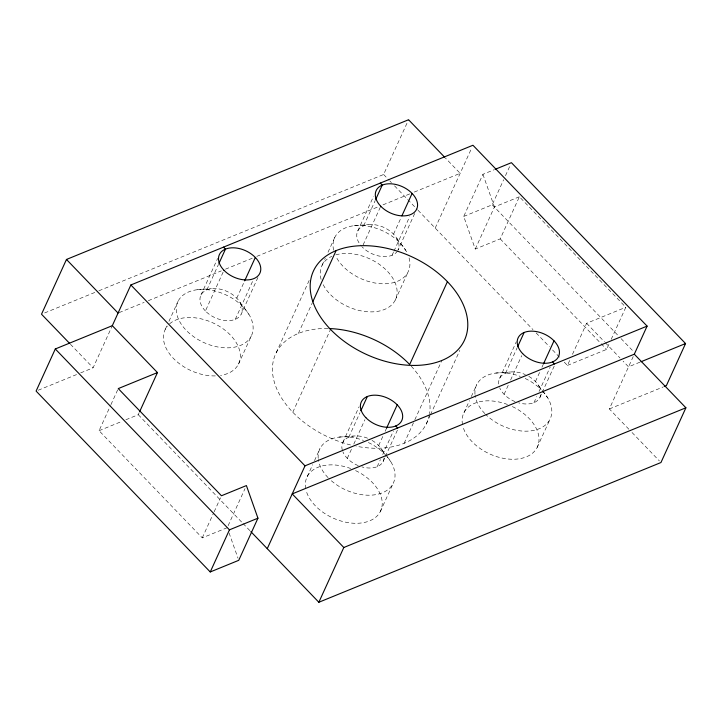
<?xml version="1.0" encoding="UTF-8"?>
<svg xmlns="http://www.w3.org/2000/svg" width="722" height="722" viewBox="0 0 722 722"><rect width="100%" height="100%" fill="white"/><g stroke="black" fill="none" stroke-linecap="round" stroke-linejoin="round"><path stroke-width="0.54" stroke-dasharray="3.61 2.71" d="M80.674 372.886L93.111 367.805L112.307 325.685M227.204 527.701L202.259 537.881L99.067 430.709L110.493 405.638M110.944 404.636L118.264 388.589M165.293 329.331L167.125 325.315M168.948 321.308L178.09 301.245M125.881 419.753L138.263 414.699L139.175 412.695M200.96 295.027L217.656 258.386M206.898 289.856L218.495 264.405M257.916 277.51L241.211 314.151A22.283 14.449 24.5 0 1 205.409 310.992L223.495 271.301M236.762 298.186L244.189 281.905M235.273 319.332L252.899 280.65M238.486 364.096L251.283 336.019A40.522 26.263 24.5 0 0 206.6 289.603A40.522 26.263 24.5 0 0 186.177 330.279A40.522 26.263 24.5 0 0 251.283 336.019M276.21 352.742L309.765 279.107M322.084 265.29L325.279 258.268M328.023 252.258L334.882 237.213M202.259 537.881L213.685 512.81M214.145 511.808L220.544 497.774M298.339 333.447L312.328 302.771M357.751 230.995L373.518 196.384M98.878 290.785L383.608 174.498L408.562 119.744M363.689 225.815L375.287 200.373M228.116 525.688L245.029 488.586M363.121 244.92L380.286 207.259M292.789 412.244L330.541 329.412M393.553 234.154L400.981 217.863M392.064 255.29L393.454 252.24M393.923 251.22L409.69 216.609M414.708 213.468L398.002 250.119A22.283 14.449 24.5 0 0 373.969 224.641A22.283 14.449 24.5 0 0 361.478 246.184M307.184 476.701L312.671 464.661M314.503 460.654L319.981 448.615M395.277 300.054L408.074 271.977M435.204 228.089L471.583 148.254M342.851 442.405L359.087 406.775M348.789 437.225L359.926 412.794M347.3 458.362L351.939 448.191M353.798 444.111L364.926 419.681M611.191 339.367L625.821 307.274L519.398 196.754L500.202 238.874L475.257 249.063L463.714 216.447L482.91 174.327L494.11 169.751M378.662 445.555L382.831 436.395M385.151 431.305L386.541 428.254M463.714 216.447L492.223 204.804L503.649 179.733M505.472 175.717L510.499 164.688M475.257 249.063L494.453 206.943L519.398 196.754M377.164 466.701L380.413 459.571M382.732 454.481L393.4 431.07M383.102 461.52L384.961 457.45M385.422 456.43L397.488 429.969M404.121 443.308L414.374 420.809M414.843 419.789L441.873 360.468M380.377 511.465L393.174 483.388M426.251 424.013L429.978 415.836M430.447 414.807L459.815 350.378M463.975 412.659L469.462 400.629M471.295 396.613L476.773 384.582M499.642 378.364L516.338 341.714M505.581 373.184L517.178 347.742M504.091 394.329L508.73 384.149M510.589 380.079L521.717 355.648M535.453 381.523L540.092 371.343M541.942 367.272L543.332 364.213M533.955 402.659L536.744 396.549M539.063 391.459L550.191 367.038M539.894 397.488L541.753 393.409M542.213 392.398L554.279 365.928M564.297 362.155L567.429 365.413L570.163 359.394M572.456 354.376L586.616 323.285L625.821 307.274M537.168 447.423L549.965 419.347M567.429 365.413L606.624 349.403L609.368 343.383M628.889 429.247L609.35 408.95L633.42 356.136M44.647 312.942L97.84 291.219M119.112 312.626L144.147 302.401M148.317 300.695L221.32 270.876M225.49 269.171L252.61 258.097M256.779 256.391L378.806 206.555M382.985 204.849L410.096 193.776M414.266 192.07L460.158 173.334L445.303 157.901M38.176 390.25L76.532 374.583M99.067 430.709L121.756 421.44M639.945 362.173L628.546 366.83L623.113 361.18M609.35 408.95L663.256 386.938M353.933 225.697L368.229 224.659M197.142 289.739L211.438 288.701M495.833 373.066L510.12 372.029M339.042 437.108L353.329 436.07M492.223 204.804L617.951 335.378M621.073 338.627L633.564 351.596M586.616 323.285L604.476 341.831M605.253 342.643L619.999 357.959M500.202 238.874L600.406 342.941M601.182 343.753L606.624 349.403M383.608 174.498L389.077 180.184M389.862 180.996L391.423 182.621M394.555 185.87L417.226 209.416M418.002 210.228L532.998 329.656M536.13 332.905L549.433 346.722M552.556 349.971L561.165 358.906M632.021 432.496L659.385 460.916M70.44 344.259L93.111 367.805M138.263 414.699L242.24 522.692M243.025 523.495L250.056 530.805M538.585 385.548L541.798 389.871M542.448 390.737L547.583 397.651M396.694 238.179L405.692 250.281M381.794 449.589L390.792 461.692M239.903 302.22L248.9 314.323M482.91 174.327L494.453 206.943M229.064 532.953L238.007 558.205M429.382 414.744A83.066 53.843 24.5 0 1 355.982 446.169M350.54 444.951A83.066 53.843 24.5 0 1 273.241 377.624A83.066 53.843 24.5 0 1 328.014 328.51M411.26 366.198A83.066 53.843 24.5 0 1 429.572 413.652M335.793 254.866A40.522 26.263 24.5 0 1 391.45 276.165A40.522 26.263 24.5 0 1 375.855 311.615A40.522 26.263 24.5 0 1 322.914 284.134M321.091 279.36A40.522 26.263 24.5 0 1 331.84 256.328M512.367 406.567A40.522 26.263 24.5 0 1 526.374 456.836A40.522 26.263 24.5 0 1 462.982 426.729M462.486 424.581A40.522 26.263 24.5 0 1 507.485 404.491M169.589 323.844A40.522 26.263 24.5 0 1 229.975 334.638A40.522 26.263 24.5 0 1 220.535 375.449M215.346 375.909A40.522 26.263 24.5 0 1 173.325 358.302A40.522 26.263 24.5 0 1 167.459 326.019M355.576 470.6A40.522 26.263 24.5 0 1 369.583 520.878A40.522 26.263 24.5 0 1 306.191 490.77M305.695 488.613A40.522 26.263 24.5 0 1 350.693 468.533M205.409 310.992A22.283 14.449 24.5 0 1 216.636 288.629A22.283 14.449 24.5 0 1 241.211 314.151M397.542 250.931A22.283 14.449 24.5 0 1 362.2 246.96M540.778 394.781A22.283 14.449 24.5 0 1 518.712 402.876M515.057 401.622A22.283 14.449 24.5 0 1 499.678 387.777M498.694 384.032A22.283 14.449 24.5 0 1 525.372 374.61M528.829 376.37A22.283 14.449 24.5 0 1 540.444 389.745M384.095 457.856A22.283 14.449 24.5 0 1 361.921 466.908M358.265 465.663A22.283 14.449 24.5 0 1 342.887 451.819M342.309 450.14A22.283 14.449 24.5 0 1 368.581 438.642M372.038 440.402A22.283 14.449 24.5 0 1 383.653 453.786M387.227 456.728A40.522 26.263 24.5 0 1 381.541 493.126A40.522 26.263 24.5 0 1 328.826 478.415M328.077 477.648A40.522 26.263 24.5 0 1 318.321 459.463M318.203 458.398A40.522 26.263 24.5 0 1 363.491 440.456M368.364 442.523A40.522 26.263 24.5 0 1 385.088 454.355M409.067 257.907A40.522 26.263 24.5 0 1 382.615 283.791A40.522 26.263 24.5 0 1 335.712 256.057M333.618 250.209A40.522 26.263 24.5 0 1 361.027 225.417A40.522 26.263 24.5 0 1 407.244 253.133M542.61 391.098A40.522 26.263 24.5 0 1 539.172 428.76A40.522 26.263 24.5 0 1 485.617 414.374M484.868 413.607A40.522 26.263 24.5 0 1 475.112 395.421M474.995 394.356A40.522 26.263 24.5 0 1 520.282 376.415M525.156 378.481A40.522 26.263 24.5 0 1 541.121 389.555"/><path stroke-width="1.08" d="M444.526 157.089L408.562 119.744L66.469 259.46L41.515 314.214L69.664 343.446M55.296 348.97L36.1 391.089L210.246 571.959L238.747 560.317L257.944 518.188L246.401 485.572L221.455 495.761L118.264 388.589L157.459 372.579L112.307 325.685L55.296 348.97L229.443 529.84L257.944 518.188M112.307 325.685L130.862 284.973L472.955 145.248L647.102 326.109L634.304 354.195L292.211 493.911L343.807 547.502L685.9 407.786L634.304 354.195M139.635 411.684L157.459 372.579M218.956 263.386L225.454 249.135L223.513 247.132M244.65 280.885L255.317 257.474M312.788 301.751L336.091 250.615M375.747 199.353L382.245 185.103L380.304 183.09M210.246 571.959L229.443 529.84M401.901 215.824L412.109 193.433M267.257 548.666L305.009 465.834L647.102 326.109M360.847 410.755L367.345 396.504M447.423 281.67L409.672 364.511A83.066 53.843 24.5 0 0 329.115 328.537M386.541 428.254L397.217 404.843M250.841 531.618L318.853 602.256L343.807 547.502M517.638 346.722L524.136 332.472M543.801 363.193L554.009 340.802M495.13 169.336L511.42 162.676L685.557 343.546L666.361 385.665L664.294 386.514M685.9 407.786L660.946 462.54L318.853 602.256M640.983 361.749L685.557 343.546M552.51 361.948L554.451 363.951M395.719 425.98L397.66 427.993M130.862 284.973L305.009 465.834M66.469 259.46L118.065 313.05M223.964 270.281A22.283 14.449 24.5 0 0 259.767 273.439A22.283 14.449 24.5 0 0 235.192 247.908A22.283 14.449 24.5 0 0 223.964 270.281M380.756 206.239A22.283 14.449 24.5 0 0 416.558 209.398A22.283 14.449 24.5 0 0 391.983 183.875A22.283 14.449 24.5 0 0 380.756 206.239M522.647 353.609A22.283 14.449 24.5 0 0 558.449 356.767A22.283 14.449 24.5 0 0 533.874 331.245A22.283 14.449 24.5 0 0 522.647 353.609M365.855 417.65A22.283 14.449 24.5 0 0 401.658 420.809A22.283 14.449 24.5 0 0 377.083 395.277A22.283 14.449 24.5 0 0 365.855 417.65M330.541 329.412A83.066 53.843 24.5 0 0 464.002 341.172A83.066 53.843 24.5 0 0 372.399 246.04A83.066 53.843 24.5 0 0 330.541 329.412"/></g></svg>
